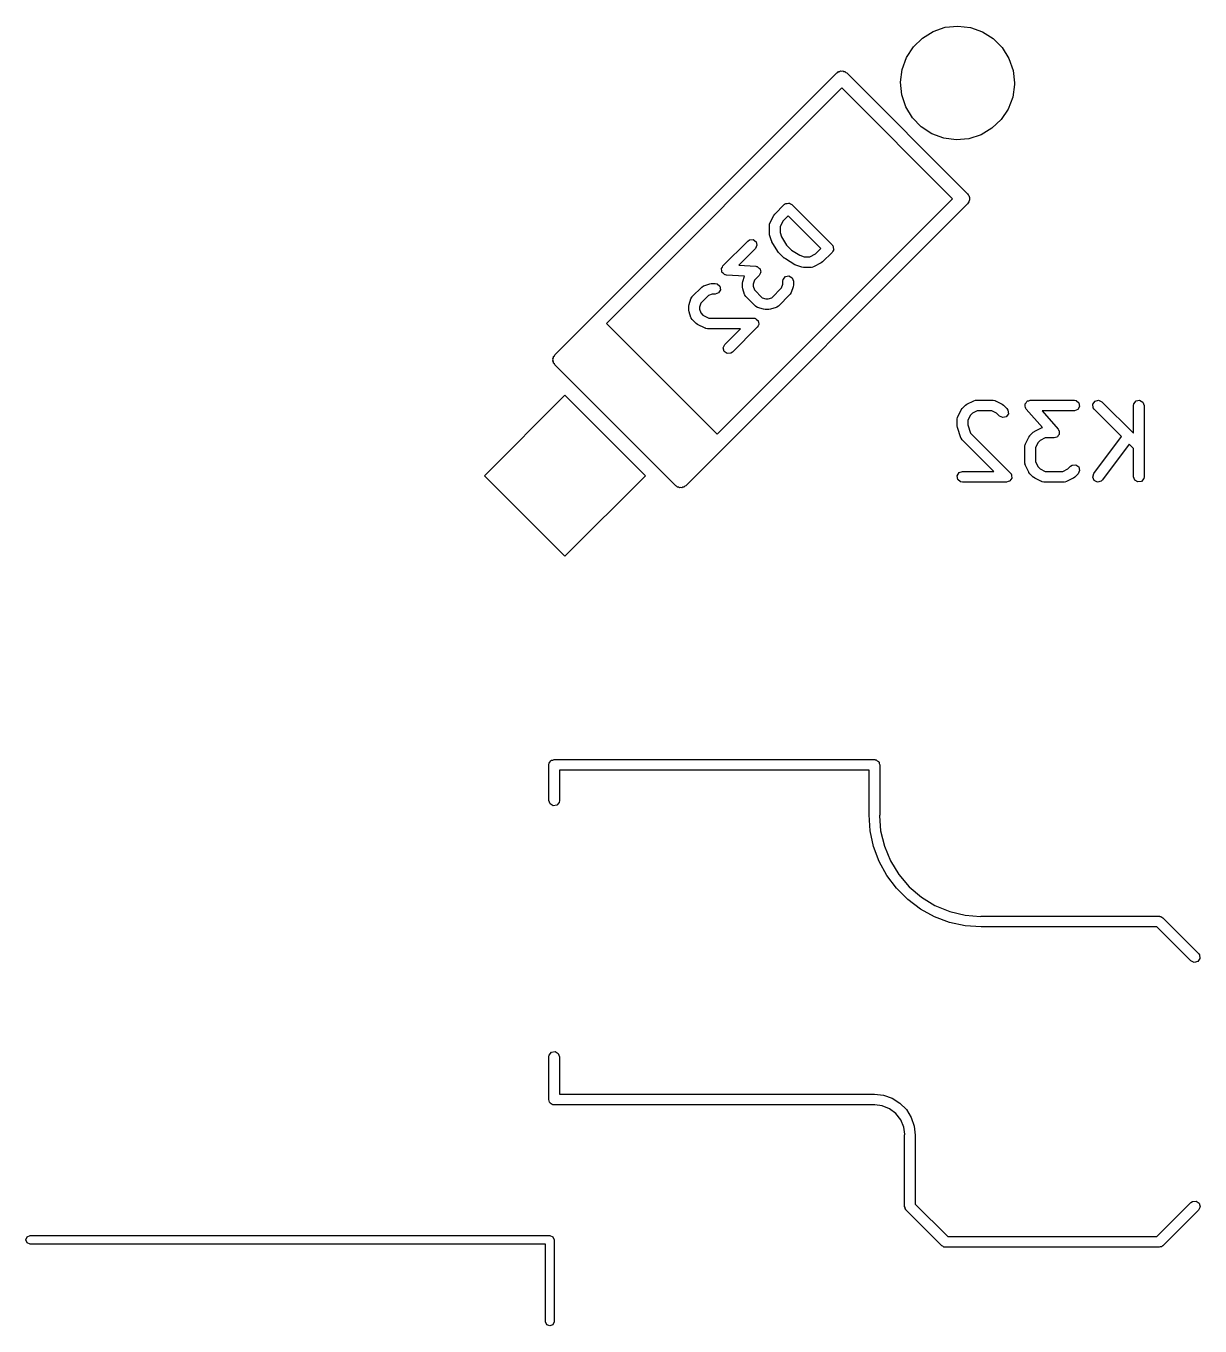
# Model space of a CAD drawing. Extents: x 63 to 245, y -153 to -57.
# Drawn here: x 190.18 to 206.67, y -97.39 to -79.13 of the extents above; entities that cross this region are included whole.
import ezdxf

# ---------------------------------------------------------------- set-up
doc = ezdxf.new("R2010")
doc.units = 0
doc.layers.add('BLACK', color=7, linetype='CONTINUOUS')

msp = doc.modelspace()

# ---------------------------------------------------------------- linework, layer by layer
at = {"layer": 'BLACK', "linetype": 'CONTINUOUS'}
for p, q in [((202.772, -79.3029), (202.924, -79.2094)), ((202.924, -79.2094), (203.093, -79.1519)), ((203.093, -79.1519), (203.27, -79.1333)), ((203.27, -79.1333), (203.447, -79.1544)), ((203.447, -79.1544), (203.615, -79.2142)), ((203.615, -79.2142), (203.766, -79.3098)), ((202.645, -79.4277), (202.772, -79.3029)), ((203.766, -79.3098), (203.892, -79.4364)), ((202.487, -79.7452), (202.548, -79.5776)), ((202.548, -79.5776), (202.645, -79.4277)), ((203.892, -79.4364), (203.986, -79.5876)), ((203.986, -79.5876), (204.045, -79.756)), ((201.568, -79.7919), (201.582, -79.7847)), ((201.582, -79.7847), (201.593, -79.7735)), ((201.593, -79.7735), (201.609, -79.771)), ((201.609, -79.771), (201.623, -79.7638)), ((201.623, -79.7638), (201.638, -79.7663)), ((201.638, -79.7663), (201.654, -79.7638)), ((201.654, -79.7638), (201.668, -79.771)), ((201.668, -79.771), (201.684, -79.7735)), ((201.684, -79.7735), (201.695, -79.7847)), ((201.695, -79.7847), (201.709, -79.7919)), ((202.465, -79.9221), (202.487, -79.7452)), ((204.045, -79.756), (204.065, -79.9333)), ((197.608, -83.7517), (201.568, -79.7919)), ((201.709, -79.7919), (203.406, -81.4889)), ((202.482, -80.0996), (202.465, -79.9221)), ((204.064, -79.9556), (204.04, -80.1322)), ((204.065, -79.9333), (204.064, -79.9556)), ((201.638, -80.004), (198.333, -83.3097)), ((203.194, -81.5596), (201.638, -80.004)), ((202.538, -80.2688), (202.482, -80.0996)), ((204.04, -80.1322), (203.976, -80.299)), ((202.631, -80.4214), (202.538, -80.2688)), ((203.976, -80.299), (203.878, -80.4475)), ((202.755, -80.5497), (202.631, -80.4214)), ((203.878, -80.4475), (203.748, -80.5705)), ((202.904, -80.6474), (202.755, -80.5497)), ((203.071, -80.7095), (202.904, -80.6474)), ((203.595, -80.6618), (203.426, -80.7169)), ((203.748, -80.5705), (203.595, -80.6618)), ((203.248, -80.7331), (203.071, -80.7095)), ((203.426, -80.7169), (203.248, -80.7331)), ((199.888, -84.8654), (203.194, -81.5596)), ((203.406, -81.4889), (203.413, -81.503)), ((203.413, -81.503), (203.425, -81.5142)), ((203.425, -81.605), (203.413, -81.6162)), ((203.425, -81.5142), (203.427, -81.5299)), ((203.427, -81.5894), (203.425, -81.605)), ((203.427, -81.5299), (203.434, -81.544)), ((203.434, -81.5753), (203.427, -81.5894)), ((203.434, -81.544), (203.432, -81.5596)), ((203.432, -81.5596), (203.434, -81.5753)), ((203.406, -81.6303), (199.446, -85.5901)), ((200.682, -81.7955), (200.696, -81.7775)), ((200.696, -81.776), (200.831, -81.6413)), ((200.696, -81.7775), (200.696, -81.776)), ((200.831, -81.6413), (200.839, -81.6356)), ((200.839, -81.6356), (200.841, -81.6329)), ((200.841, -81.6329), (200.844, -81.632)), ((200.844, -81.632), (200.852, -81.6263)), ((200.852, -81.6263), (200.872, -81.6246)), ((200.872, -81.6246), (200.891, -81.6196)), ((200.891, -81.6196), (200.897, -81.6225)), ((200.897, -81.6225), (200.904, -81.6219)), ((200.904, -81.6219), (200.919, -81.633)), ((200.919, -81.633), (200.937, -81.6413)), ((200.937, -81.6413), (201.503, -82.207)), ((203.413, -81.6162), (203.406, -81.6303)), ((200.621, -81.9368), (200.625, -81.9111)), ((200.621, -82.0445), (200.621, -81.9368)), ((200.625, -81.9111), (200.628, -81.9077)), ((200.628, -81.9032), (200.682, -81.7955)), ((200.628, -81.9077), (200.628, -81.9032)), ((200.811, -81.8734), (200.771, -81.9545)), ((200.771, -81.9545), (200.771, -82.0323)), ((200.884, -81.8004), (200.811, -81.8734)), ((201.344, -82.26), (200.884, -81.8004)), ((199.969, -82.5033), (200.319, -82.1531)), ((200.319, -82.1531), (200.341, -82.1382)), ((200.341, -82.1382), (200.392, -82.1337)), ((200.392, -82.1337), (200.434, -82.1631)), ((200.621, -82.046), (200.621, -82.0445)), ((200.624, -82.0682), (200.621, -82.046)), ((200.651, -82.149), (200.624, -82.0682)), ((200.654, -82.1518), (200.651, -82.149)), ((200.658, -82.1639), (200.654, -82.1518)), ((200.771, -82.0323), (200.791, -82.0938)), ((200.791, -82.0938), (200.863, -82.2135)), ((200.425, -82.2592), (200.192, -82.4925)), ((200.447, -82.2127), (200.425, -82.2592)), ((200.434, -82.1631), (200.447, -82.2127)), ((200.739, -82.2986), (200.658, -82.1639)), ((200.742, -82.3008), (200.739, -82.2986)), ((200.75, -82.313), (200.742, -82.3008)), ((200.831, -82.3938), (200.75, -82.313)), ((200.863, -82.2135), (200.931, -82.2812)), ((200.931, -82.2812), (201.05, -82.3531)), ((201.19, -82.3736), (201.271, -82.333)), ((201.271, -82.333), (201.344, -82.26)), ((201.503, -82.313), (201.368, -82.4477)), ((201.503, -82.207), (201.509, -82.2151)), ((201.511, -82.2954), (201.503, -82.313)), ((201.509, -82.2151), (201.511, -82.217)), ((201.511, -82.217), (201.512, -82.2202)), ((201.522, -82.2794), (201.511, -82.2954)), ((201.512, -82.2202), (201.518, -82.2283)), ((201.518, -82.2283), (201.519, -82.2477)), ((201.519, -82.2477), (201.525, -82.2665)), ((201.525, -82.2665), (201.522, -82.2727)), ((201.522, -82.2727), (201.522, -82.2794)), ((199.949, -82.5384), (199.961, -82.5216)), ((199.961, -82.5216), (199.969, -82.5033)), ((200.192, -82.4925), (200.431, -82.5084)), ((200.431, -82.5084), (200.442, -82.5111)), ((200.442, -82.5111), (200.446, -82.5108)), ((200.446, -82.5108), (200.448, -82.5126)), ((200.448, -82.5126), (200.456, -82.5146)), ((200.456, -82.5146), (200.471, -82.5286)), ((200.834, -82.3953), (200.831, -82.3938)), ((200.846, -82.4051), (200.834, -82.3953)), ((200.98, -82.4859), (200.846, -82.4051)), ((200.984, -82.4866), (200.98, -82.4859)), ((200.995, -82.4928), (200.984, -82.4866)), ((201.076, -82.5197), (200.995, -82.4928)), ((201.05, -82.3531), (201.112, -82.3736)), ((201.078, -82.5197), (201.076, -82.5197)), ((201.1, -82.5236), (201.078, -82.5197)), ((201.207, -82.5236), (201.1, -82.5236)), ((201.112, -82.3736), (201.19, -82.3736)), ((201.212, -82.522), (201.207, -82.5236)), ((201.216, -82.5231), (201.212, -82.522)), ((201.241, -82.5156), (201.216, -82.5231)), ((201.349, -82.4618), (201.241, -82.5156)), ((201.35, -82.4606), (201.349, -82.4618)), ((201.368, -82.4477), (201.35, -82.4606)), ((199.947, -82.5498), (199.95, -82.5444)), ((199.953, -82.5693), (199.947, -82.5498)), ((199.95, -82.5444), (199.949, -82.5384)), ((199.955, -82.5894), (199.953, -82.5693)), ((199.959, -82.5935), (199.955, -82.5894)), ((199.961, -82.5993), (199.959, -82.5935)), ((199.977, -82.6109), (199.961, -82.5993)), ((199.992, -82.6249), (199.977, -82.6109)), ((200, -82.627), (199.992, -82.6249)), ((200.003, -82.6288), (200, -82.627)), ((200.006, -82.6285), (200.003, -82.6288)), ((200.017, -82.6311), (200.006, -82.6285)), ((200.272, -82.6481), (200.017, -82.6311)), ((200.247, -82.7212), (200.272, -82.6481)), ((200.411, -82.7046), (200.393, -82.757)), ((200.479, -82.6363), (200.411, -82.7046)), ((200.471, -82.5286), (200.488, -82.5402)), ((200.488, -82.618), (200.479, -82.6363)), ((200.488, -82.5402), (200.489, -82.546)), ((200.499, -82.6012), (200.488, -82.618)), ((200.489, -82.546), (200.493, -82.5502)), ((200.493, -82.5502), (200.496, -82.5703)), ((200.496, -82.5703), (200.501, -82.5898)), ((200.501, -82.5898), (200.498, -82.5952)), ((200.498, -82.5952), (200.499, -82.6012)), ((200.809, -82.7179), (200.814, -82.6923)), ((200.814, -82.6923), (200.847, -82.653)), ((200.847, -82.653), (200.897, -82.6441)), ((200.897, -82.6441), (200.942, -82.6697)), ((200.942, -82.6697), (200.959, -82.7179)), ((199.538, -82.9343), (199.673, -82.7996)), ((199.673, -82.7996), (199.694, -82.7846)), ((199.694, -82.7846), (199.699, -82.7843)), ((199.699, -82.7843), (199.702, -82.7815)), ((199.702, -82.7815), (199.783, -82.7545)), ((199.783, -82.7545), (199.805, -82.7512)), ((199.805, -82.7512), (199.807, -82.7507)), ((199.807, -82.7507), (199.861, -82.7507)), ((199.861, -82.7507), (199.886, -82.7552)), ((199.909, -82.8831), (199.861, -82.9007)), ((199.886, -82.7552), (199.925, -82.7882)), ((199.934, -82.8387), (199.909, -82.8831)), ((199.925, -82.7882), (199.934, -82.8387)), ((200.243, -82.7449), (200.247, -82.7228)), ((200.243, -82.7987), (200.243, -82.7449)), ((200.244, -82.8003), (200.243, -82.7987)), ((200.247, -82.8225), (200.244, -82.8003)), ((200.247, -82.7228), (200.247, -82.7212)), ((200.274, -82.9033), (200.247, -82.8225)), ((200.393, -82.757), (200.393, -82.7866)), ((200.393, -82.7866), (200.411, -82.839)), ((200.411, -82.839), (200.521, -82.9487)), ((200.655, -82.9487), (200.792, -82.8121)), ((200.792, -82.8121), (200.809, -82.7596)), ((200.809, -82.7596), (200.809, -82.7179)), ((200.928, -82.8763), (200.916, -82.8992)), ((200.955, -82.7955), (200.928, -82.8763)), ((200.959, -82.7718), (200.955, -82.7939)), ((200.955, -82.7939), (200.955, -82.7955)), ((200.959, -82.7179), (200.959, -82.7718)), ((199.489, -83.0681), (199.493, -83.046)), ((199.489, -83.122), (199.489, -83.0681)), ((199.493, -83.0444), (199.52, -82.9636)), ((199.493, -83.046), (199.493, -83.0444)), ((199.52, -82.9636), (199.532, -82.9407)), ((199.532, -82.9407), (199.536, -82.9383)), ((199.536, -82.9383), (199.538, -82.9343)), ((199.657, -83.0278), (199.639, -83.0803)), ((199.766, -82.9182), (199.657, -83.0278)), ((199.819, -82.9007), (199.766, -82.9182)), ((199.861, -82.9007), (199.819, -82.9007)), ((200.277, -82.9068), (200.274, -82.9033)), ((200.277, -82.9113), (200.277, -82.9068)), ((200.292, -82.9326), (200.277, -82.9113)), ((200.427, -83.0673), (200.292, -82.9326)), ((200.431, -83.0692), (200.427, -83.0673)), ((200.433, -83.073), (200.431, -83.0692)), ((200.521, -82.9487), (200.573, -82.9662)), ((200.573, -82.9662), (200.603, -82.9662)), ((200.603, -82.9662), (200.655, -82.9487)), ((200.749, -83.0673), (200.727, -83.0822)), ((200.91, -82.9057), (200.749, -83.0673)), ((200.912, -82.9016), (200.91, -82.9057)), ((200.916, -82.8992), (200.912, -82.9016)), ((199.49, -83.1235), (199.489, -83.122)), ((199.493, -83.1457), (199.49, -83.1235)), ((199.52, -83.2265), (199.493, -83.1457)), ((199.523, -83.23), (199.52, -83.2265)), ((199.523, -83.2345), (199.523, -83.23)), ((199.538, -83.2558), (199.523, -83.2345)), ((199.639, -83.0803), (199.639, -83.1098)), ((199.639, -83.1098), (199.657, -83.1623)), ((199.657, -83.1623), (199.689, -83.195)), ((199.689, -83.195), (199.77, -83.2356)), ((199.77, -83.2356), (200.399, -83.2356)), ((200.399, -83.2356), (200.415, -83.2384)), ((200.415, -83.2384), (200.419, -83.2381)), ((200.419, -83.2381), (200.42, -83.2393)), ((200.42, -83.2393), (200.425, -83.2401)), ((200.425, -83.2401), (200.442, -83.2546)), ((200.456, -83.0854), (200.433, -83.073)), ((200.442, -83.2546), (200.461, -83.2675)), ((200.537, -83.1123), (200.456, -83.0854)), ((200.539, -83.1123), (200.537, -83.1123)), ((200.561, -83.1162), (200.539, -83.1123)), ((200.615, -83.1162), (200.561, -83.1162)), ((200.616, -83.1156), (200.615, -83.1162)), ((200.638, -83.1123), (200.616, -83.1156)), ((200.719, -83.0854), (200.638, -83.1123)), ((200.723, -83.0826), (200.719, -83.0854)), ((200.727, -83.0822), (200.723, -83.0826)), ((198.333, -83.3097), (199.888, -84.8654)), ((199.592, -83.3097), (199.538, -83.2558)), ((199.593, -83.3104), (199.592, -83.3097)), ((199.611, -83.3238), (199.593, -83.3104)), ((199.719, -83.3776), (199.611, -83.3238)), ((199.724, -83.3782), (199.719, -83.3776)), ((199.727, -83.381), (199.724, -83.3782)), ((199.753, -83.3856), (199.727, -83.381)), ((200.218, -83.3856), (199.753, -83.3856)), ((199.996, -83.6077), (200.218, -83.3856)), ((200.452, -83.3636), (200.102, -83.7138)), ((200.462, -83.3431), (200.452, -83.3636)), ((200.461, -83.2675), (200.462, -83.2709)), ((200.462, -83.2709), (200.464, -83.2731)), ((200.473, -83.3236), (200.462, -83.3431)), ((200.464, -83.2731), (200.468, -83.2953)), ((200.468, -83.2953), (200.474, -83.3171)), ((200.474, -83.3171), (200.473, -83.3202)), ((200.473, -83.3202), (200.473, -83.3236)), ((199.974, -83.6542), (199.996, -83.6077)), ((197.58, -83.8067), (197.587, -83.7926)), ((197.587, -83.7926), (197.589, -83.777)), ((197.589, -83.777), (197.601, -83.7658)), ((197.601, -83.7658), (197.608, -83.7517)), ((199.988, -83.7038), (199.974, -83.6542)), ((200.03, -83.7332), (199.988, -83.7038)), ((200.081, -83.7287), (200.03, -83.7332)), ((200.102, -83.7138), (200.081, -83.7287)), ((197.582, -83.8224), (197.58, -83.8067)), ((197.58, -83.838), (197.582, -83.8224)), ((197.587, -83.8521), (197.58, -83.838)), ((197.589, -83.8678), (197.587, -83.8521)), ((197.601, -83.879), (197.589, -83.8678)), ((197.608, -83.8931), (197.601, -83.879)), ((199.305, -85.5901), (197.608, -83.8931)), ((196.618, -85.4487), (197.749, -84.3173)), ((197.749, -84.3173), (198.881, -85.4487)), ((203.268, -84.6203), (203.316, -84.5251)), ((203.316, -84.5251), (203.329, -84.5071)), ((203.329, -84.5071), (203.33, -84.5056)), ((203.33, -84.5056), (203.377, -84.458)), ((203.377, -84.458), (203.396, -84.4451)), ((203.396, -84.4451), (203.397, -84.4439)), ((203.397, -84.4439), (203.492, -84.3963)), ((203.492, -84.3963), (203.517, -84.3889)), ((203.517, -84.3889), (203.521, -84.3899)), ((203.521, -84.3899), (203.526, -84.3884)), ((203.526, -84.3884), (203.764, -84.3884)), ((203.764, -84.3884), (203.789, -84.3929)), ((203.789, -84.3929), (203.793, -84.3958)), ((203.793, -84.3958), (203.797, -84.3963)), ((203.797, -84.3963), (203.892, -84.4439)), ((203.892, -84.4439), (203.91, -84.4573)), ((203.91, -84.4573), (203.912, -84.458)), ((203.912, -84.458), (203.96, -84.5056)), ((203.96, -84.5056), (203.974, -84.5269)), ((203.974, -84.5269), (203.979, -84.578)), ((204.214, -84.4504), (204.217, -84.4452)), ((204.217, -84.4703), (204.214, -84.4504)), ((204.216, -84.4392), (204.229, -84.4234)), ((204.217, -84.4452), (204.216, -84.4392)), ((204.218, -84.4905), (204.217, -84.4703)), ((204.222, -84.4978), (204.218, -84.4905)), ((204.223, -84.5009), (204.222, -84.4978)), ((204.225, -84.5031), (204.223, -84.5009)), ((204.231, -84.5128), (204.225, -84.5031)), ((204.229, -84.4234), (204.239, -84.4059)), ((204.459, -84.773), (204.231, -84.5128)), ((204.239, -84.4059), (204.245, -84.4039)), ((204.245, -84.4039), (204.249, -84.3992)), ((204.249, -84.3992), (204.268, -84.3953)), ((204.268, -84.3953), (204.287, -84.3884)), ((204.287, -84.3884), (204.907, -84.3884)), ((204.907, -84.3884), (204.932, -84.3929)), ((204.955, -84.5208), (204.907, -84.5384)), ((204.932, -84.3929), (204.971, -84.4259)), ((204.98, -84.4764), (204.955, -84.5208)), ((204.971, -84.4259), (204.98, -84.4764)), ((205.167, -84.444), (205.197, -84.4019)), ((205.172, -84.4951), (205.167, -84.444)), ((205.187, -84.5164), (205.172, -84.4951)), ((205.569, -84.899), (205.187, -84.5164)), ((205.197, -84.4019), (205.246, -84.3887)), ((205.246, -84.3887), (205.293, -84.4103)), ((205.293, -84.4103), (205.736, -84.8537)), ((205.736, -84.4634), (205.741, -84.4377)), ((205.736, -84.8537), (205.736, -84.4634)), ((205.741, -84.4377), (205.774, -84.3984)), ((205.774, -84.3984), (205.824, -84.3895)), ((205.824, -84.3895), (205.869, -84.4152)), ((205.869, -84.4152), (205.886, -84.4634)), ((205.886, -84.4634), (205.886, -85.4634)), ((203.26, -84.6539), (203.265, -84.6282)), ((203.26, -84.7491), (203.26, -84.6539)), ((203.265, -84.6282), (203.267, -84.6248)), ((203.267, -84.6248), (203.268, -84.6203)), ((203.444, -84.603), (203.41, -84.6716)), ((203.41, -84.6716), (203.41, -84.7369)), ((203.475, -84.5726), (203.444, -84.603)), ((203.543, -84.5384), (203.475, -84.5726)), ((203.746, -84.5384), (203.543, -84.5384)), ((203.814, -84.5726), (203.746, -84.5384)), ((203.853, -84.6117), (203.814, -84.5726)), ((203.9, -84.6333), (203.853, -84.6117)), ((203.95, -84.6201), (203.9, -84.6333)), ((203.979, -84.578), (203.95, -84.6201)), ((204.907, -84.5384), (204.453, -84.5384)), ((204.453, -84.5384), (204.677, -84.7949)), ((203.261, -84.7506), (203.26, -84.7491)), ((203.264, -84.7728), (203.261, -84.7506)), ((203.312, -84.9157), (203.264, -84.7728)), ((203.41, -84.7369), (203.448, -84.8514)), ((203.448, -84.8514), (204.007, -85.4103)), ((204.268, -84.906), (204.281, -84.888)), ((204.281, -84.888), (204.282, -84.8865)), ((204.282, -84.8865), (204.33, -84.8389)), ((204.33, -84.8389), (204.348, -84.8261)), ((204.348, -84.8261), (204.349, -84.8249)), ((204.349, -84.8249), (204.444, -84.7773)), ((204.444, -84.7773), (204.459, -84.773)), ((204.679, -84.8843), (204.669, -84.9018)), ((204.677, -84.7949), (204.683, -84.8046)), ((204.692, -84.8685), (204.679, -84.8843)), ((204.683, -84.8046), (204.686, -84.8068)), ((204.686, -84.8068), (204.686, -84.8099)), ((204.686, -84.8099), (204.691, -84.8172)), ((204.691, -84.8172), (204.691, -84.8374)), ((204.691, -84.8374), (204.695, -84.8574)), ((204.695, -84.8574), (204.692, -84.8625)), ((204.692, -84.8625), (204.692, -84.8685)), ((203.314, -84.9192), (203.312, -84.9157)), ((203.315, -84.9236), (203.314, -84.9192)), ((203.33, -84.945), (203.315, -84.9236)), ((203.773, -85.3884), (203.33, -84.945)), ((204.212, -85.0348), (204.217, -85.0092)), ((204.212, -85.2729), (204.212, -85.0348)), ((204.217, -85.0092), (204.22, -85.0057)), ((204.22, -85.0013), (204.268, -84.906)), ((204.22, -85.0057), (204.22, -85.0013)), ((204.397, -84.984), (204.362, -85.0525)), ((204.362, -85.0525), (204.362, -85.2552)), ((204.427, -84.9536), (204.397, -84.984)), ((204.496, -84.9193), (204.427, -84.9536)), ((204.621, -84.9193), (204.496, -84.9193)), ((204.64, -84.9124), (204.621, -84.9193)), ((204.66, -84.9085), (204.64, -84.9124)), ((204.663, -84.9038), (204.66, -84.9085)), ((204.669, -84.9018), (204.663, -84.9038)), ((205.18, -85.4184), (205.569, -84.899)), ((205.677, -85.0061), (205.3, -85.5084)), ((205.736, -85.0659), (205.677, -85.0061)), ((205.736, -85.4634), (205.736, -85.0659)), ((204.362, -85.2552), (204.397, -85.3237)), ((203.261, -85.4504), (203.287, -85.4059)), ((203.287, -85.4059), (203.335, -85.3884)), ((203.335, -85.3884), (203.773, -85.3884)), ((204.007, -85.4103), (204.017, -85.4238)), ((204.017, -85.4238), (204.019, -85.4259)), ((204.019, -85.4259), (204.019, -85.4279)), ((204.019, -85.4279), (204.022, -85.4317)), ((204.022, -85.4317), (204.024, -85.4542)), ((204.214, -85.2771), (204.212, -85.2729)), ((204.213, -85.2815), (204.214, -85.2771)), ((204.22, -85.3064), (204.213, -85.2815)), ((204.268, -85.4017), (204.22, -85.3064)), ((204.269, -85.4028), (204.268, -85.4017)), ((204.282, -85.4212), (204.269, -85.4028)), ((204.33, -85.4688), (204.282, -85.4212)), ((204.397, -85.3237), (204.427, -85.3541)), ((204.427, -85.3541), (204.496, -85.3884)), ((204.496, -85.3884), (204.746, -85.3884)), ((204.746, -85.3884), (204.814, -85.3541)), ((204.814, -85.3541), (204.853, -85.3151)), ((204.853, -85.3151), (204.875, -85.3002)), ((204.875, -85.3002), (204.926, -85.2957)), ((204.96, -85.4212), (204.912, -85.4688)), ((204.926, -85.2957), (204.968, -85.3251)), ((204.981, -85.3747), (204.96, -85.4212)), ((204.968, -85.3251), (204.981, -85.3747)), ((205.165, -85.4675), (205.18, -85.4184)), ((197.749, -86.5801), (196.618, -85.4487)), ((198.881, -85.4487), (197.749, -86.5801)), ((199.319, -85.5973), (199.305, -85.5901)), ((199.33, -85.6085), (199.319, -85.5973)), ((199.346, -85.611), (199.33, -85.6085)), ((199.36, -85.6182), (199.346, -85.611)), ((199.376, -85.6157), (199.36, -85.6182)), ((199.391, -85.6182), (199.376, -85.6157)), ((199.405, -85.611), (199.391, -85.6182)), ((199.421, -85.6085), (199.405, -85.611)), ((199.432, -85.5973), (199.421, -85.6085)), ((199.446, -85.5901), (199.432, -85.5973)), ((203.27, -85.5009), (203.261, -85.4504)), ((203.309, -85.5339), (203.27, -85.5009)), ((203.335, -85.5384), (203.309, -85.5339)), ((203.954, -85.5384), (203.335, -85.5384)), ((203.975, -85.5307), (203.954, -85.5384)), ((203.997, -85.5248), (203.975, -85.5307)), ((203.999, -85.522), (203.997, -85.5248)), ((204.002, -85.5208), (203.999, -85.522)), ((204.014, -85.5013), (204.002, -85.5208)), ((204.027, -85.4828), (204.014, -85.5013)), ((204.024, -85.4542), (204.028, -85.4764)), ((204.028, -85.4764), (204.026, -85.4794)), ((204.026, -85.4794), (204.027, -85.4828)), ((204.331, -85.4695), (204.33, -85.4688)), ((204.349, -85.4828), (204.331, -85.4695)), ((204.444, -85.5305), (204.349, -85.4828)), ((204.449, -85.531), (204.444, -85.5305)), ((204.452, -85.5339), (204.449, -85.531)), ((204.478, -85.5384), (204.452, -85.5339)), ((204.764, -85.5384), (204.478, -85.5384)), ((204.768, -85.5368), (204.764, -85.5384)), ((204.772, -85.5379), (204.768, -85.5368)), ((204.797, -85.5305), (204.772, -85.5379)), ((204.892, -85.4828), (204.797, -85.5305)), ((204.894, -85.4817), (204.892, -85.4828)), ((204.912, -85.4688), (204.894, -85.4817)), ((205.185, -85.5147), (205.165, -85.4675)), ((205.231, -85.5378), (205.185, -85.5147)), ((205.281, -85.5262), (205.231, -85.5378)), ((205.3, -85.5084), (205.281, -85.5262)), ((205.754, -85.5116), (205.736, -85.4634)), ((205.798, -85.5372), (205.754, -85.5116)), ((205.849, -85.5283), (205.798, -85.5372)), ((205.882, -85.489), (205.849, -85.5283)), ((205.886, -85.4634), (205.882, -85.489)), ((197.539, -89.4704), (197.549, -89.4535)), ((197.549, -89.4535), (197.555, -89.4512)), ((197.555, -89.4512), (197.559, -89.446)), ((197.559, -89.446), (197.579, -89.4427)), ((197.579, -89.4427), (197.597, -89.436)), ((197.597, -89.436), (202.097, -89.436)), ((202.097, -89.436), (202.107, -89.4377)), ((202.107, -89.4377), (202.11, -89.4371)), ((202.11, -89.4371), (202.113, -89.4388)), ((202.113, -89.4388), (202.123, -89.4405)), ((202.123, -89.4405), (202.138, -89.453)), ((202.138, -89.453), (202.154, -89.4628)), ((197.522, -89.511), (197.524, -89.5013)), ((197.522, -90.011), (197.522, -89.511)), ((197.523, -89.498), (197.525, -89.4951)), ((197.524, -89.5013), (197.523, -89.498)), ((197.525, -89.4951), (197.527, -89.4853)), ((197.527, -89.4853), (197.539, -89.4704)), ((202.022, -89.586), (197.672, -89.586)), ((197.672, -89.586), (197.672, -90.011)), ((202.022, -90.211), (202.022, -89.586)), ((202.154, -89.4628), (202.157, -89.4691)), ((202.157, -89.4691), (202.162, -89.4735)), ((202.162, -89.4735), (202.165, -89.4927)), ((202.165, -89.4927), (202.172, -89.511)), ((202.172, -89.511), (202.172, -90.211)), ((197.54, -90.0592), (197.522, -90.011)), ((197.584, -90.0849), (197.54, -90.0592)), ((197.635, -90.076), (197.584, -90.0849)), ((197.667, -90.0367), (197.635, -90.076)), ((197.672, -90.011), (197.667, -90.0367)), ((202.038, -90.4351), (202.022, -90.211)), ((202.172, -90.211), (202.169, -90.2283)), ((202.169, -90.2283), (202.185, -90.4346)), ((202.086, -90.6547), (202.038, -90.4351)), ((202.185, -90.4346), (202.238, -90.6527)), ((202.164, -90.8653), (202.086, -90.6547)), ((202.238, -90.6527), (202.323, -90.8599)), ((202.272, -91.0625), (202.164, -90.8653)), ((202.323, -90.8599), (202.441, -91.0512)), ((202.407, -91.2424), (202.272, -91.0625)), ((202.441, -91.0512), (202.586, -91.2217)), ((202.566, -91.4013), (202.407, -91.2424)), ((202.586, -91.2217), (202.757, -91.3674)), ((202.745, -91.536), (202.566, -91.4013)), ((202.757, -91.3674), (202.948, -91.4846)), ((202.943, -91.6437), (202.745, -91.536)), ((203.153, -91.7222), (202.943, -91.6437)), ((202.948, -91.4846), (203.155, -91.5704)), ((203.155, -91.5704), (203.373, -91.6228)), ((203.373, -91.6228), (203.586, -91.6395)), ((203.586, -91.6395), (203.597, -91.636)), ((203.597, -91.636), (206.097, -91.636)), ((206.097, -91.636), (206.102, -91.6368)), ((206.102, -91.6368), (206.104, -91.6363)), ((206.104, -91.6363), (206.107, -91.6377)), ((206.107, -91.6377), (206.123, -91.6405)), ((206.123, -91.6405), (206.135, -91.651)), ((206.135, -91.651), (206.15, -91.658)), ((203.373, -91.77), (203.153, -91.7222)), ((203.597, -91.786), (203.373, -91.77)), ((206.066, -91.786), (203.597, -91.786)), ((206.544, -92.264), (206.066, -91.786)), ((206.15, -91.658), (206.65, -92.158)), ((206.65, -92.158), (206.665, -92.1793)), ((206.665, -92.1793), (206.669, -92.2304)), ((206.59, -92.2857), (206.544, -92.264)), ((206.64, -92.2724), (206.59, -92.2857)), ((206.669, -92.2304), (206.64, -92.2724)), ((197.522, -93.611), (197.527, -93.5853)), ((197.522, -94.211), (197.522, -93.611)), ((197.527, -93.5853), (197.559, -93.546)), ((197.559, -93.546), (197.61, -93.5371)), ((197.61, -93.5371), (197.654, -93.5628)), ((197.654, -93.5628), (197.672, -93.611)), ((197.672, -93.611), (197.672, -94.136)), ((197.672, -94.136), (202.097, -94.136)), ((202.097, -94.136), (202.225, -94.1504)), ((202.225, -94.1504), (202.346, -94.1929)), ((202.346, -94.1929), (202.456, -94.2614)), ((197.529, -94.2293), (197.522, -94.211)), ((197.532, -94.2485), (197.529, -94.2293)), ((197.537, -94.2528), (197.532, -94.2485)), ((197.54, -94.2592), (197.537, -94.2528)), ((197.556, -94.269), (197.54, -94.2592)), ((197.571, -94.2815), (197.556, -94.269)), ((197.581, -94.2832), (197.571, -94.2815)), ((197.584, -94.2849), (197.581, -94.2832)), ((197.587, -94.2843), (197.584, -94.2849)), ((197.597, -94.286), (197.587, -94.2843)), ((202.097, -94.286), (197.597, -94.286)), ((202.105, -94.2834), (202.097, -94.286)), ((202.208, -94.2969), (202.105, -94.2834)), ((202.311, -94.3398), (202.208, -94.2969)), ((202.4, -94.4079), (202.311, -94.3398)), ((202.456, -94.2614), (202.547, -94.3525)), ((202.547, -94.3525), (202.615, -94.4615)), ((202.468, -94.4967), (202.4, -94.4079)), ((202.511, -94.6001), (202.468, -94.4967)), ((202.615, -94.4615), (202.658, -94.5831)), ((202.524, -94.6991), (202.511, -94.6001)), ((202.522, -94.711), (202.524, -94.6991)), ((202.522, -95.711), (202.522, -94.711)), ((202.658, -94.5831), (202.672, -94.711)), ((202.672, -94.711), (202.672, -95.6799)), ((206.066, -96.136), (206.544, -95.658)), ((206.544, -95.658), (206.565, -95.643)), ((206.565, -95.643), (206.616, -95.6386)), ((206.616, -95.6386), (206.658, -95.668)), ((206.658, -95.668), (206.672, -95.7175)), ((202.528, -95.7264), (202.522, -95.711)), ((202.529, -95.7427), (202.528, -95.7264)), ((202.538, -95.7561), (202.529, -95.7427)), ((202.54, -95.7592), (202.538, -95.7561)), ((202.541, -95.7602), (202.54, -95.7592)), ((202.544, -95.764), (202.541, -95.7602)), ((203.044, -96.264), (202.544, -95.764)), ((202.672, -95.6799), (203.128, -96.136)), ((206.65, -95.764), (206.15, -96.264)), ((206.672, -95.7175), (206.65, -95.764)), ((190.177, -96.181), (190.195, -96.1386)), ((190.195, -96.2234), (190.177, -96.181)), ((190.195, -96.1386), (190.237, -96.121)), ((190.237, -96.121), (197.537, -96.121)), ((197.537, -96.121), (197.579, -96.1386)), ((197.579, -96.1386), (197.597, -96.181)), ((197.597, -96.181), (197.597, -97.331)), ((203.128, -96.136), (206.066, -96.136)), ((190.237, -96.241), (190.195, -96.2234)), ((197.477, -96.241), (190.237, -96.241)), ((197.477, -97.331), (197.477, -96.241)), ((203.059, -96.271), (203.044, -96.264)), ((203.071, -96.2815), (203.059, -96.271)), ((203.087, -96.2843), (203.071, -96.2815)), ((203.09, -96.2857), (203.087, -96.2843)), ((203.092, -96.2852), (203.09, -96.2857)), ((203.097, -96.286), (203.092, -96.2852)), ((206.097, -96.286), (203.097, -96.286)), ((206.112, -96.2804), (206.097, -96.286)), ((206.129, -96.279), (206.112, -96.2804)), ((206.142, -96.2696), (206.129, -96.279)), ((206.145, -96.2685), (206.142, -96.2696)), ((206.146, -96.2667), (206.145, -96.2685)), ((206.15, -96.264), (206.146, -96.2667)), ((197.495, -97.3734), (197.477, -97.331)), ((197.537, -97.391), (197.495, -97.3734)), ((197.579, -97.3734), (197.537, -97.391)), ((197.597, -97.331), (197.579, -97.3734))]:
    msp.add_line(p, q, dxfattribs=at)

doc.saveas('drawing.dxf')
